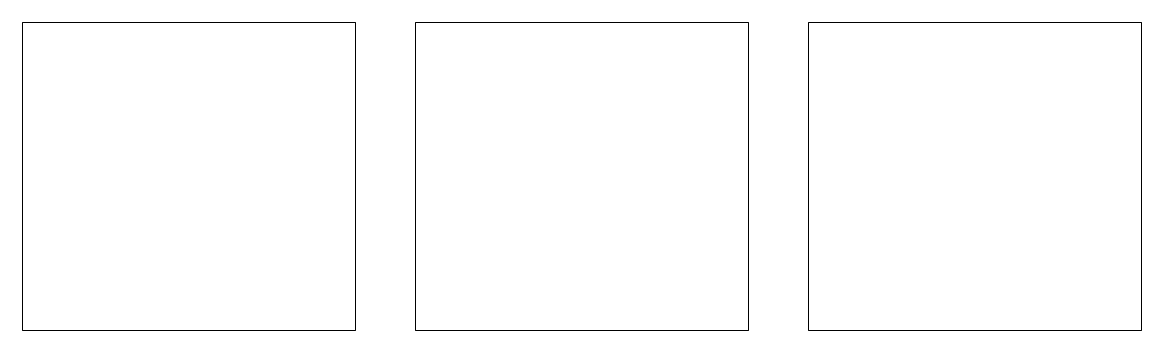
# Model space of a CAD drawing. Header units: millimetres. Extents: x -603 to 15, y -248 to 268.
# Drawn here: x -391.66 to -359.37, y 4.17 to 13.07 of the extents above; entities that cross this region are included whole.
import ezdxf

# ---------------------------------------------------------------- set-up
doc = ezdxf.new("R2010")
doc.units = ezdxf.units.MM
doc.header["$MEASUREMENT"] = 0
doc.layers.add('Camada 1', color=7, linetype='Continuous')

msp = doc.modelspace()

# ---------------------------------------------------------------- linework, layer by layer
at = {"layer": 'Camada 1', "color": 2, "lineweight": 9}
for points in [[(-382.0468, 13.0666), (-382.0468, 13.0666), (-391.6558, 13.0666), (-391.6558, 13.0666), (-391.6558, 13.0666), (-391.6558, 13.0666), (-391.6558, 4.1703), (-391.6558, 4.1703), (-391.6558, 4.1703), (-391.6558, 4.1703), (-382.0468, 4.1703), (-382.0468, 4.1703), (-382.0468, 4.1703), (-382.0468, 4.1703), (-382.0468, 13.0666), (-382.0468, 13.0666)], [(-370.706, 13.0666), (-370.706, 13.0666), (-380.315, 13.0666), (-380.315, 13.0666), (-380.315, 13.0666), (-380.315, 13.0666), (-380.315, 4.1703), (-380.315, 4.1703), (-380.315, 4.1703), (-380.315, 4.1703), (-370.706, 4.1703), (-370.706, 4.1703), (-370.706, 4.1703), (-370.706, 4.1703), (-370.706, 13.0666), (-370.706, 13.0666)], [(-359.3652, 13.0666), (-359.3652, 13.0666), (-368.9742, 13.0666), (-368.9742, 13.0666), (-368.9742, 13.0666), (-368.9742, 13.0666), (-368.9742, 4.1703), (-368.9742, 4.1703), (-368.9742, 4.1703), (-368.9742, 4.1703), (-359.3652, 4.1703), (-359.3652, 4.1703), (-359.3652, 4.1703), (-359.3652, 4.1703), (-359.3652, 13.0666), (-359.3652, 13.0666)]]:
    msp.add_open_spline(points, degree=3, knots=[0, 0, 0, 0, 0.2, 0.2, 0.2, 0.2, 0.4, 0.4, 0.4, 0.4, 0.6, 0.6, 0.6, 0.6, 1, 1, 1, 1], dxfattribs=at)

doc.saveas('drawing.dxf')
